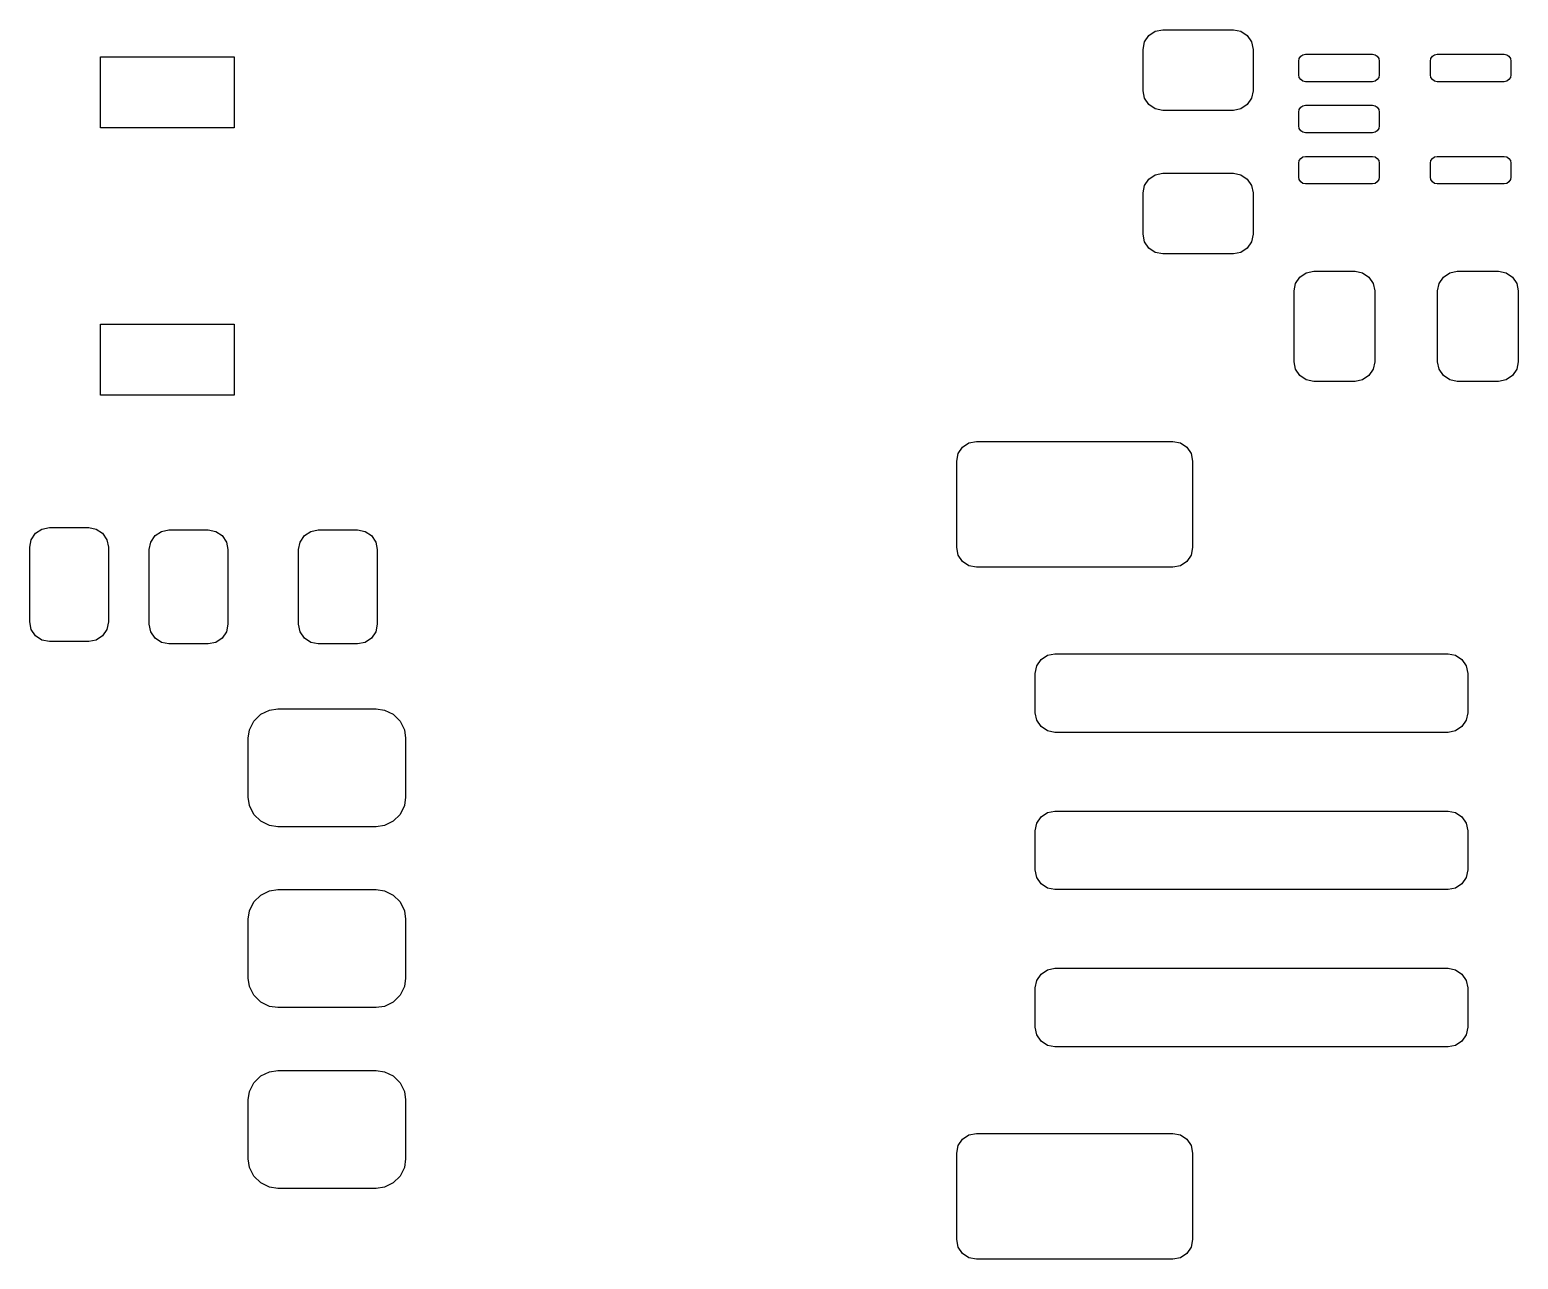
# Model space of a CAD drawing. Header units: millimetres. Extents: x 18 to 188, y -122 to -22.
# Drawn here: x 122.26 to 141.19, y -58 to -42.36 of the extents above; entities that cross this region are included whole.
import ezdxf

# ---------------------------------------------------------------- set-up
doc = ezdxf.new("R2010")
doc.units = ezdxf.units.MM
doc.layers.add('BLACK', color=250, linetype='CONTINUOUS')

msp = doc.modelspace()

# ---------------------------------------------------------------- linework, layer by layer
at = {"layer": 'BLACK', "linetype": 'CONTINUOUS'}
for p, q in [((136.493223, -42.438223), (136.574329, -42.38403)), ((136.574329, -42.38403), (136.67, -42.365)), ((136.67, -42.365), (137.57, -42.365)), ((137.57, -42.365), (137.665671, -42.38403)), ((137.665671, -42.38403), (137.746777, -42.438223)), ((136.42, -42.615), (136.43903, -42.519329)), ((136.43903, -42.519329), (136.493223, -42.438223)), ((137.746777, -42.438223), (137.80097, -42.519329)), ((137.80097, -42.519329), (137.82, -42.615)), ((123.16, -43.61), (123.16, -42.71)), ((123.16, -42.71), (124.86, -42.71)), ((124.86, -42.71), (124.86, -43.61)), ((136.42, -43.14), (136.42, -42.615)), ((137.82, -42.615), (137.82, -43.14)), ((138.4, -42.7625), (138.406661, -42.729015)), ((138.4, -42.9375), (138.4, -42.7625)), ((138.406661, -42.729015), (138.425628, -42.700628)), ((138.425628, -42.700628), (138.454015, -42.681661)), ((138.454015, -42.681661), (138.4875, -42.675)), ((138.4875, -42.675), (139.3375, -42.675)), ((139.3375, -42.675), (139.370985, -42.681661)), ((139.370985, -42.681661), (139.399372, -42.700628)), ((139.399372, -42.700628), (139.418339, -42.729015)), ((139.418339, -42.729015), (139.425, -42.7625)), ((139.425, -42.7625), (139.425, -42.9375)), ((140.075, -42.7625), (140.081661, -42.729015)), ((140.075, -42.9375), (140.075, -42.7625)), ((140.081661, -42.729015), (140.100628, -42.700628)), ((140.100628, -42.700628), (140.129015, -42.681661)), ((140.129015, -42.681661), (140.1625, -42.675)), ((140.1625, -42.675), (141.0125, -42.675)), ((141.0125, -42.675), (141.045985, -42.681661)), ((141.045985, -42.681661), (141.074372, -42.700628)), ((141.074372, -42.700628), (141.093339, -42.729015)), ((141.093339, -42.729015), (141.1, -42.7625)), ((141.1, -42.7625), (141.1, -42.9375)), ((138.406661, -42.970985), (138.4, -42.9375)), ((138.425628, -42.999372), (138.406661, -42.970985)), ((139.418339, -42.970985), (139.399372, -42.999372)), ((139.425, -42.9375), (139.418339, -42.970985)), ((140.081661, -42.970985), (140.075, -42.9375)), ((140.100628, -42.999372), (140.081661, -42.970985)), ((141.093339, -42.970985), (141.074372, -42.999372)), ((141.1, -42.9375), (141.093339, -42.970985)), ((136.43903, -43.235671), (136.42, -43.14)), ((137.82, -43.14), (137.80097, -43.235671)), ((138.454015, -43.018339), (138.425628, -42.999372)), ((138.4875, -43.025), (138.454015, -43.018339)), ((139.3375, -43.025), (138.4875, -43.025)), ((139.370985, -43.018339), (139.3375, -43.025)), ((139.399372, -42.999372), (139.370985, -43.018339)), ((140.129015, -43.018339), (140.100628, -42.999372)), ((140.1625, -43.025), (140.129015, -43.018339)), ((141.0125, -43.025), (140.1625, -43.025)), ((141.045985, -43.018339), (141.0125, -43.025)), ((141.074372, -42.999372), (141.045985, -43.018339)), ((136.493223, -43.316777), (136.43903, -43.235671)), ((136.574329, -43.37097), (136.493223, -43.316777)), ((137.746777, -43.316777), (137.665671, -43.37097)), ((137.80097, -43.235671), (137.746777, -43.316777)), ((138.406661, -43.379015), (138.425628, -43.350628)), ((138.425628, -43.350628), (138.454015, -43.331661)), ((138.454015, -43.331661), (138.4875, -43.325)), ((138.4875, -43.325), (139.3375, -43.325)), ((139.3375, -43.325), (139.370985, -43.331661)), ((139.370985, -43.331661), (139.399372, -43.350628)), ((139.399372, -43.350628), (139.418339, -43.379015)), ((136.67, -43.39), (136.574329, -43.37097)), ((137.57, -43.39), (136.67, -43.39)), ((137.665671, -43.37097), (137.57, -43.39)), ((138.4, -43.4125), (138.406661, -43.379015)), ((138.4, -43.5875), (138.4, -43.4125)), ((139.418339, -43.379015), (139.425, -43.4125)), ((139.425, -43.4125), (139.425, -43.5875)), ((124.86, -43.61), (123.16, -43.61)), ((138.406661, -43.620985), (138.4, -43.5875)), ((138.425628, -43.649372), (138.406661, -43.620985)), ((138.454015, -43.668339), (138.425628, -43.649372)), ((138.4875, -43.675), (138.454015, -43.668339)), ((139.3375, -43.675), (138.4875, -43.675)), ((139.370985, -43.668339), (139.3375, -43.675)), ((139.399372, -43.649372), (139.370985, -43.668339)), ((139.418339, -43.620985), (139.399372, -43.649372)), ((139.425, -43.5875), (139.418339, -43.620985)), ((138.4, -44.0625), (138.406661, -44.029015)), ((138.4, -44.2375), (138.4, -44.0625)), ((138.406661, -44.029015), (138.425628, -44.000628)), ((138.425628, -44.000628), (138.454015, -43.981661)), ((138.454015, -43.981661), (138.4875, -43.975)), ((138.4875, -43.975), (139.3375, -43.975)), ((139.3375, -43.975), (139.370985, -43.981661)), ((139.370985, -43.981661), (139.399372, -44.000628)), ((139.399372, -44.000628), (139.418339, -44.029015)), ((139.418339, -44.029015), (139.425, -44.0625)), ((139.425, -44.0625), (139.425, -44.2375)), ((140.075, -44.0625), (140.081661, -44.029015)), ((140.075, -44.2375), (140.075, -44.0625)), ((140.081661, -44.029015), (140.100628, -44.000628)), ((140.100628, -44.000628), (140.129015, -43.981661)), ((140.129015, -43.981661), (140.1625, -43.975)), ((140.1625, -43.975), (141.0125, -43.975)), ((141.0125, -43.975), (141.045985, -43.981661)), ((141.045985, -43.981661), (141.074372, -44.000628)), ((141.074372, -44.000628), (141.093339, -44.029015)), ((141.093339, -44.029015), (141.1, -44.0625)), ((141.1, -44.0625), (141.1, -44.2375)), ((136.43903, -44.344329), (136.493223, -44.263223)), ((136.493223, -44.263223), (136.574329, -44.20903)), ((136.574329, -44.20903), (136.67, -44.19)), ((136.67, -44.19), (137.57, -44.19)), ((137.57, -44.19), (137.665671, -44.20903)), ((137.665671, -44.20903), (137.746777, -44.263223)), ((137.746777, -44.263223), (137.80097, -44.344329)), ((138.406661, -44.270985), (138.4, -44.2375)), ((138.425628, -44.299372), (138.406661, -44.270985)), ((138.454015, -44.318339), (138.425628, -44.299372)), ((139.399372, -44.299372), (139.370985, -44.318339)), ((139.418339, -44.270985), (139.399372, -44.299372)), ((139.425, -44.2375), (139.418339, -44.270985)), ((140.081661, -44.270985), (140.075, -44.2375)), ((140.100628, -44.299372), (140.081661, -44.270985)), ((140.129015, -44.318339), (140.100628, -44.299372)), ((141.074372, -44.299372), (141.045985, -44.318339)), ((141.093339, -44.270985), (141.074372, -44.299372)), ((141.1, -44.2375), (141.093339, -44.270985)), ((136.42, -44.44), (136.43903, -44.344329)), ((136.42, -44.965), (136.42, -44.44)), ((137.80097, -44.344329), (137.82, -44.44)), ((137.82, -44.44), (137.82, -44.965)), ((138.4875, -44.325), (138.454015, -44.318339)), ((139.3375, -44.325), (138.4875, -44.325)), ((139.370985, -44.318339), (139.3375, -44.325)), ((140.1625, -44.325), (140.129015, -44.318339)), ((141.0125, -44.325), (140.1625, -44.325)), ((141.045985, -44.318339), (141.0125, -44.325)), ((136.43903, -45.060671), (136.42, -44.965)), ((137.82, -44.965), (137.80097, -45.060671)), ((136.493223, -45.141777), (136.43903, -45.060671)), ((136.574329, -45.19597), (136.493223, -45.141777)), ((136.67, -45.215), (136.574329, -45.19597)), ((137.57, -45.215), (136.67, -45.215)), ((137.665671, -45.19597), (137.57, -45.215)), ((137.746777, -45.141777), (137.665671, -45.19597)), ((137.80097, -45.060671), (137.746777, -45.141777)), ((138.496929, -45.45563), (138.5926, -45.4366)), ((138.5926, -45.4366), (139.1176, -45.4366)), ((139.1176, -45.4366), (139.213271, -45.45563)), ((140.321929, -45.45563), (140.4176, -45.4366)), ((140.4176, -45.4366), (140.9426, -45.4366)), ((140.9426, -45.4366), (141.038271, -45.45563)), ((138.3426, -45.6866), (138.36163, -45.590929)), ((138.36163, -45.590929), (138.415823, -45.509823)), ((138.415823, -45.509823), (138.496929, -45.45563)), ((139.213271, -45.45563), (139.294377, -45.509823)), ((139.294377, -45.509823), (139.34857, -45.590929)), ((139.34857, -45.590929), (139.3676, -45.6866)), ((140.1676, -45.6866), (140.18663, -45.590929)), ((140.18663, -45.590929), (140.240823, -45.509823)), ((140.240823, -45.509823), (140.321929, -45.45563)), ((141.038271, -45.45563), (141.119377, -45.509823)), ((141.119377, -45.509823), (141.17357, -45.590929)), ((141.17357, -45.590929), (141.1926, -45.6866)), ((138.3426, -46.5866), (138.3426, -45.6866)), ((139.3676, -45.6866), (139.3676, -46.5866)), ((140.1676, -46.5866), (140.1676, -45.6866)), ((141.1926, -45.6866), (141.1926, -46.5866)), ((123.16, -47.01), (123.16, -46.11)), ((123.16, -46.11), (124.86, -46.11)), ((124.86, -46.11), (124.86, -47.01)), ((138.36163, -46.682271), (138.3426, -46.5866)), ((138.415823, -46.763377), (138.36163, -46.682271)), ((138.496929, -46.81757), (138.415823, -46.763377)), ((139.294377, -46.763377), (139.213271, -46.81757)), ((139.34857, -46.682271), (139.294377, -46.763377)), ((139.3676, -46.5866), (139.34857, -46.682271)), ((140.18663, -46.682271), (140.1676, -46.5866)), ((140.240823, -46.763377), (140.18663, -46.682271)), ((140.321929, -46.81757), (140.240823, -46.763377)), ((141.119377, -46.763377), (141.038271, -46.81757)), ((141.17357, -46.682271), (141.119377, -46.763377)), ((141.1926, -46.5866), (141.17357, -46.682271)), ((138.5926, -46.8366), (138.496929, -46.81757)), ((139.1176, -46.8366), (138.5926, -46.8366)), ((139.213271, -46.81757), (139.1176, -46.8366)), ((140.4176, -46.8366), (140.321929, -46.81757)), ((140.9426, -46.8366), (140.4176, -46.8366)), ((141.038271, -46.81757), (140.9426, -46.8366)), ((124.86, -47.01), (123.16, -47.01)), ((134.06903, -47.754329), (134.123223, -47.673223)), ((134.123223, -47.673223), (134.204329, -47.61903)), ((134.204329, -47.61903), (134.3, -47.6)), ((134.3, -47.6), (136.8, -47.6)), ((136.8, -47.6), (136.895671, -47.61903)), ((136.895671, -47.61903), (136.976777, -47.673223)), ((136.976777, -47.673223), (137.03097, -47.754329)), ((134.05, -47.85), (134.06903, -47.754329)), ((134.05, -48.95), (134.05, -47.85)), ((137.03097, -47.754329), (137.05, -47.85)), ((137.05, -47.85), (137.05, -48.95)), ((122.27903, -48.849329), (122.333223, -48.768223)), ((122.333223, -48.768223), (122.414329, -48.71403)), ((122.414329, -48.71403), (122.51, -48.695)), ((122.51, -48.695), (123.01, -48.695)), ((123.01, -48.695), (123.105671, -48.71403)), ((123.105671, -48.71403), (123.186777, -48.768223)), ((123.186777, -48.768223), (123.24097, -48.849329)), ((123.79903, -48.879329), (123.853223, -48.798223)), ((123.853223, -48.798223), (123.934329, -48.74403)), ((123.934329, -48.74403), (124.03, -48.725)), ((124.03, -48.725), (124.53, -48.725)), ((124.53, -48.725), (124.625671, -48.74403)), ((124.625671, -48.74403), (124.706777, -48.798223)), ((124.706777, -48.798223), (124.76097, -48.879329)), ((125.69903, -48.879329), (125.753223, -48.798223)), ((125.753223, -48.798223), (125.834329, -48.74403)), ((125.834329, -48.74403), (125.93, -48.725)), ((125.93, -48.725), (126.43, -48.725)), ((126.43, -48.725), (126.525671, -48.74403)), ((126.525671, -48.74403), (126.606777, -48.798223)), ((126.606777, -48.798223), (126.66097, -48.879329)), ((122.26, -48.945), (122.27903, -48.849329)), ((122.26, -49.895), (122.26, -48.945)), ((123.24097, -48.849329), (123.26, -48.945)), ((123.26, -48.945), (123.26, -49.895)), ((123.78, -48.975), (123.79903, -48.879329)), ((123.78, -49.925), (123.78, -48.975)), ((124.76097, -48.879329), (124.78, -48.975)), ((124.78, -48.975), (124.78, -49.925)), ((125.68, -48.975), (125.69903, -48.879329)), ((125.68, -49.925), (125.68, -48.975)), ((126.66097, -48.879329), (126.68, -48.975)), ((126.68, -48.975), (126.68, -49.925)), ((134.06903, -49.045671), (134.05, -48.95)), ((137.05, -48.95), (137.03097, -49.045671)), ((134.123223, -49.126777), (134.06903, -49.045671)), ((134.204329, -49.18097), (134.123223, -49.126777)), ((134.3, -49.2), (134.204329, -49.18097)), ((136.8, -49.2), (134.3, -49.2)), ((136.895671, -49.18097), (136.8, -49.2)), ((136.976777, -49.126777), (136.895671, -49.18097)), ((137.03097, -49.045671), (136.976777, -49.126777)), ((122.27903, -49.990671), (122.26, -49.895)), ((123.26, -49.895), (123.24097, -49.990671)), ((123.79903, -50.020671), (123.78, -49.925)), ((124.78, -49.925), (124.76097, -50.020671)), ((125.69903, -50.020671), (125.68, -49.925)), ((126.68, -49.925), (126.66097, -50.020671)), ((122.333223, -50.071777), (122.27903, -49.990671)), ((122.414329, -50.12597), (122.333223, -50.071777)), ((122.51, -50.145), (122.414329, -50.12597)), ((123.01, -50.145), (122.51, -50.145)), ((123.105671, -50.12597), (123.01, -50.145)), ((123.186777, -50.071777), (123.105671, -50.12597)), ((123.24097, -49.990671), (123.186777, -50.071777)), ((123.853223, -50.101777), (123.79903, -50.020671)), ((123.934329, -50.15597), (123.853223, -50.101777)), ((124.03, -50.175), (123.934329, -50.15597)), ((124.625671, -50.15597), (124.53, -50.175)), ((124.706777, -50.101777), (124.625671, -50.15597)), ((124.76097, -50.020671), (124.706777, -50.101777)), ((125.753223, -50.101777), (125.69903, -50.020671)), ((125.834329, -50.15597), (125.753223, -50.101777)), ((125.93, -50.175), (125.834329, -50.15597)), ((126.525671, -50.15597), (126.43, -50.175)), ((126.606777, -50.101777), (126.525671, -50.15597)), ((126.66097, -50.020671), (126.606777, -50.101777)), ((124.53, -50.175), (124.03, -50.175)), ((126.43, -50.175), (125.93, -50.175)), ((135.123223, -50.373223), (135.204329, -50.31903)), ((135.204329, -50.31903), (135.3, -50.3)), ((135.3, -50.3), (140.3, -50.3)), ((140.3, -50.3), (140.395671, -50.31903)), ((140.395671, -50.31903), (140.476777, -50.373223)), ((135.05, -50.55), (135.06903, -50.454329)), ((135.05, -51.05), (135.05, -50.55)), ((135.06903, -50.454329), (135.123223, -50.373223)), ((140.476777, -50.373223), (140.53097, -50.454329)), ((140.53097, -50.454329), (140.55, -50.55)), ((140.55, -50.55), (140.55, -51.05)), ((125.109807, -51.157096), (125.197096, -51.069807)), ((125.197096, -51.069807), (125.307999, -51.01559)), ((125.307999, -51.01559), (125.415, -51)), ((125.415, -51), (126.665, -51)), ((126.665, -51), (126.772001, -51.01559)), ((126.772001, -51.01559), (126.882904, -51.069807)), ((126.882904, -51.069807), (126.970193, -51.157096)), ((135.06903, -51.145671), (135.05, -51.05)), ((140.55, -51.05), (140.53097, -51.145671)), ((125.04, -51.375), (125.05559, -51.267999)), ((125.05559, -51.267999), (125.109807, -51.157096)), ((126.970193, -51.157096), (127.02441, -51.267999)), ((127.02441, -51.267999), (127.04, -51.375)), ((135.123223, -51.226777), (135.06903, -51.145671)), ((135.204329, -51.28097), (135.123223, -51.226777)), ((135.3, -51.3), (135.204329, -51.28097)), ((140.3, -51.3), (135.3, -51.3)), ((140.395671, -51.28097), (140.3, -51.3)), ((140.476777, -51.226777), (140.395671, -51.28097)), ((140.53097, -51.145671), (140.476777, -51.226777)), ((125.04, -52.125), (125.04, -51.375)), ((127.04, -51.375), (127.04, -52.125)), ((125.05559, -52.232001), (125.04, -52.125)), ((125.109807, -52.342904), (125.05559, -52.232001)), ((127.02441, -52.232001), (126.970193, -52.342904)), ((127.04, -52.125), (127.02441, -52.232001)), ((125.197096, -52.430193), (125.109807, -52.342904)), ((125.307999, -52.48441), (125.197096, -52.430193)), ((126.882904, -52.430193), (126.772001, -52.48441)), ((126.970193, -52.342904), (126.882904, -52.430193)), ((135.06903, -52.454329), (135.123223, -52.373223)), ((135.123223, -52.373223), (135.204329, -52.31903)), ((135.204329, -52.31903), (135.3, -52.3)), ((135.3, -52.3), (140.3, -52.3)), ((140.3, -52.3), (140.395671, -52.31903)), ((140.395671, -52.31903), (140.476777, -52.373223)), ((140.476777, -52.373223), (140.53097, -52.454329)), ((125.415, -52.5), (125.307999, -52.48441)), ((126.665, -52.5), (125.415, -52.5)), ((126.772001, -52.48441), (126.665, -52.5)), ((135.05, -52.55), (135.06903, -52.454329)), ((135.05, -53.05), (135.05, -52.55)), ((140.53097, -52.454329), (140.55, -52.55)), ((140.55, -52.55), (140.55, -53.05)), ((135.06903, -53.145671), (135.05, -53.05)), ((135.123223, -53.226777), (135.06903, -53.145671)), ((140.53097, -53.145671), (140.476777, -53.226777)), ((140.55, -53.05), (140.53097, -53.145671)), ((125.109807, -53.457096), (125.197096, -53.369807)), ((125.197096, -53.369807), (125.307999, -53.31559)), ((125.307999, -53.31559), (125.415, -53.3)), ((125.415, -53.3), (126.665, -53.3)), ((126.665, -53.3), (126.772001, -53.31559)), ((126.772001, -53.31559), (126.882904, -53.369807)), ((126.882904, -53.369807), (126.970193, -53.457096)), ((135.204329, -53.28097), (135.123223, -53.226777)), ((135.3, -53.3), (135.204329, -53.28097)), ((140.3, -53.3), (135.3, -53.3)), ((140.395671, -53.28097), (140.3, -53.3)), ((140.476777, -53.226777), (140.395671, -53.28097)), ((125.04, -53.675), (125.05559, -53.567999)), ((125.05559, -53.567999), (125.109807, -53.457096)), ((126.970193, -53.457096), (127.02441, -53.567999)), ((127.02441, -53.567999), (127.04, -53.675)), ((125.04, -54.425), (125.04, -53.675)), ((127.04, -53.675), (127.04, -54.425)), ((135.123223, -54.373223), (135.204329, -54.31903)), ((135.204329, -54.31903), (135.3, -54.3)), ((135.3, -54.3), (140.3, -54.3)), ((140.3, -54.3), (140.395671, -54.31903)), ((140.395671, -54.31903), (140.476777, -54.373223)), ((125.05559, -54.532001), (125.04, -54.425)), ((127.04, -54.425), (127.02441, -54.532001)), ((135.05, -54.55), (135.06903, -54.454329)), ((135.06903, -54.454329), (135.123223, -54.373223)), ((140.476777, -54.373223), (140.53097, -54.454329)), ((140.53097, -54.454329), (140.55, -54.55)), ((125.109807, -54.642904), (125.05559, -54.532001)), ((125.197096, -54.730193), (125.109807, -54.642904)), ((126.970193, -54.642904), (126.882904, -54.730193)), ((127.02441, -54.532001), (126.970193, -54.642904)), ((135.05, -55.05), (135.05, -54.55)), ((140.55, -54.55), (140.55, -55.05)), ((125.307999, -54.78441), (125.197096, -54.730193)), ((125.415, -54.8), (125.307999, -54.78441)), ((126.665, -54.8), (125.415, -54.8)), ((126.772001, -54.78441), (126.665, -54.8)), ((126.882904, -54.730193), (126.772001, -54.78441)), ((135.06903, -55.145671), (135.05, -55.05)), ((140.55, -55.05), (140.53097, -55.145671)), ((135.123223, -55.226777), (135.06903, -55.145671)), ((135.204329, -55.28097), (135.123223, -55.226777)), ((135.3, -55.3), (135.204329, -55.28097)), ((140.395671, -55.28097), (140.3, -55.3)), ((140.476777, -55.226777), (140.395671, -55.28097)), ((140.53097, -55.145671), (140.476777, -55.226777)), ((140.3, -55.3), (135.3, -55.3)), ((125.197096, -55.669807), (125.307999, -55.61559)), ((125.307999, -55.61559), (125.415, -55.6)), ((125.415, -55.6), (126.665, -55.6)), ((126.665, -55.6), (126.772001, -55.61559)), ((126.772001, -55.61559), (126.882904, -55.669807)), ((125.05559, -55.867999), (125.109807, -55.757096)), ((125.109807, -55.757096), (125.197096, -55.669807)), ((126.882904, -55.669807), (126.970193, -55.757096)), ((126.970193, -55.757096), (127.02441, -55.867999)), ((125.04, -55.975), (125.05559, -55.867999)), ((125.04, -56.725), (125.04, -55.975)), ((127.02441, -55.867999), (127.04, -55.975)), ((127.04, -55.975), (127.04, -56.725)), ((134.123223, -56.473223), (134.204329, -56.41903)), ((134.204329, -56.41903), (134.3, -56.4)), ((134.3, -56.4), (136.8, -56.4)), ((136.8, -56.4), (136.895671, -56.41903)), ((136.895671, -56.41903), (136.976777, -56.473223)), ((134.05, -56.65), (134.06903, -56.554329)), ((134.06903, -56.554329), (134.123223, -56.473223)), ((136.976777, -56.473223), (137.03097, -56.554329)), ((137.03097, -56.554329), (137.05, -56.65)), ((125.05559, -56.832001), (125.04, -56.725)), ((127.04, -56.725), (127.02441, -56.832001)), ((134.05, -57.75), (134.05, -56.65)), ((137.05, -56.65), (137.05, -57.75)), ((125.109807, -56.942904), (125.05559, -56.832001)), ((125.197096, -57.030193), (125.109807, -56.942904)), ((126.970193, -56.942904), (126.882904, -57.030193)), ((127.02441, -56.832001), (126.970193, -56.942904)), ((125.307999, -57.08441), (125.197096, -57.030193)), ((125.415, -57.1), (125.307999, -57.08441)), ((126.665, -57.1), (125.415, -57.1)), ((126.772001, -57.08441), (126.665, -57.1)), ((126.882904, -57.030193), (126.772001, -57.08441)), ((134.06903, -57.845671), (134.05, -57.75)), ((134.123223, -57.926777), (134.06903, -57.845671)), ((134.204329, -57.98097), (134.123223, -57.926777)), ((136.976777, -57.926777), (136.895671, -57.98097)), ((137.03097, -57.845671), (136.976777, -57.926777)), ((137.05, -57.75), (137.03097, -57.845671)), ((134.3, -58), (134.204329, -57.98097)), ((136.8, -58), (134.3, -58)), ((136.895671, -57.98097), (136.8, -58))]:
    msp.add_line(p, q, dxfattribs=at)

doc.saveas('drawing.dxf')
